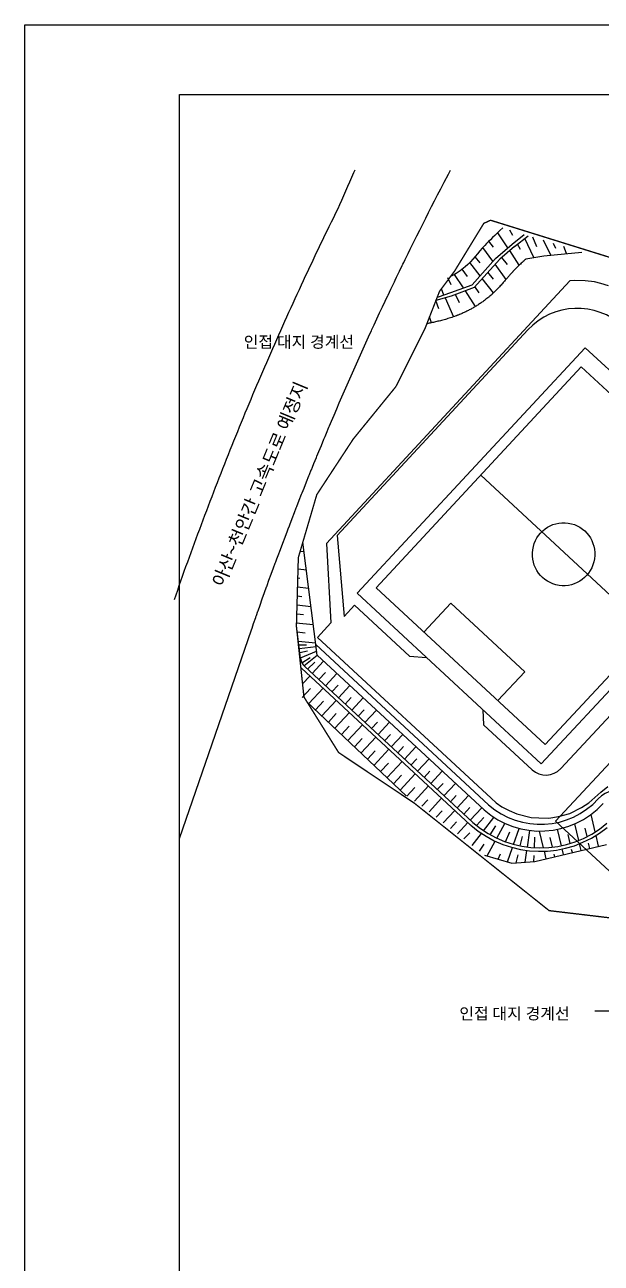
# Model space of a CAD drawing. Header units: millimetres. Extents: x 0 to 841000, y 0 to 594000.
# Drawn here: x 0 to 173167, y 221858 to 594000 of the extents above; entities that cross this region are included whole.
import ezdxf
from ezdxf.enums import TextEntityAlignment as Align
from ezdxf.xclip import XClip

# ---------------------------------------------------------------- set-up
doc = ezdxf.new("R2010")
doc.units = ezdxf.units.MM
doc.header["$LTSCALE"] = 1000
doc.header["$XCLIPFRAME"] = 0
doc.linetypes.add('XR-SITE PLAN$0$PHANTOM-GAUN', pattern=[30, 20, -2, 2, -2, 2, -2])
doc.layers.get('Defpoints').update_dxf_attribs({"color": 137})
for name, color, linetype in [('SYM-LEAD', 6, 'Continuous'), ('TEXT', 3, 'Continuous'), ('XR-PLAN$0$WALL-D', 8, 'Continuous'), ('XR-SITE PLAN$0$TEXT', 8, 'Continuous'), ('XR-SITE PLAN$0$대지경계선', 2, 'XR-SITE PLAN$0$PHANTOM-GAUN'), ('XR-SITE PLAN$0$연속주제_국토계획_교통시설', 8, 'Continuous'), ('XR-SITE PLAN$0$입면선', 8, 'Continuous'), ('XR-SITE PLAN$0$획지경계선', 8, 'Continuous')]:
    doc.layers.add(name, color=color, linetype=linetype)
doc.styles.add('스타일1', font='malgun.ttf')

# ---------------------------------------------------------------- blocks, each defined once
blk = doc.blocks.new('XR-PLAN$0$sheet-line')
at = {"layer": 'Defpoints'}
blk.add_lwpolyline([(168200, -356400), (0, -356400), (0, -237600), (168200, -237600)], close=True, dxfattribs=at)
blk = doc.blocks.new('XR-PLAN')
at = {"layer": 'XR-PLAN$0$WALL-D'}
blk.add_blockref('XR-PLAN$0$sheet-line', (168200, 356400), dxfattribs=at)

msp = doc.modelspace()

# ---------------------------------------------------------------- linework, layer by layer
at = {"layer": 'Defpoints'}
msp.add_line((356065, 566675), (159472, 354699), dxfattribs=at)
for points in [[(841000, 0), (0, 0), (0, 594000), (841000, 594000)], [(46500, 573000), (819500, 573000), (819500, 21000), (46500, 21000)]]:
    msp.add_lwpolyline(points, close=True, dxfattribs=at)
msp.add_lwpolyline([(159472, 354699), (216218, 302071), (216218, 302071), (394290, 136922)], dxfattribs=at)
at = {"layer": 'SYM-LEAD', "ltscale": 1.2}
msp.add_lwpolyline([(116626, 498749, 0, 1000, 0), (113626, 498749, 0, 0, 0), (103962, 498749, 0, 0, 0)], format="xyseb", dxfattribs=at)
msp.add_lwpolyline([(182271, 297620), (171274, 297620)], dxfattribs=at)
at = {"layer": 'XR-SITE PLAN$0$TEXT', "color": 7}
msp.add_line((82837, 403590), (81600, 413418), dxfattribs=at)
at = {"layer": 'XR-SITE PLAN$0$대지경계선', "const_width": 400}
msp.add_lwpolyline([(201767, 322547), (157525, 327809), (117011, 360109), (94282, 375311), (83862, 392013), (81597, 413302), (82177, 433913), (87727, 452820), (90452, 456976), (98676, 469518), (111459, 485237), (120196, 502639), (124608, 513937), (129091, 519934), (137884, 534325), (139919, 535264), (186578, 520728)], dxfattribs=at)
at = {"layer": 'XR-SITE PLAN$0$연속주제_국토계획_교통시설', "color": 1, "linetype": 'Continuous', "ltscale": 3}
for points in [[(99118, 550297), (98761, 549485), (98159, 548112), (97559, 546737), (96960, 545362), (96365, 543985), (95770, 542608), (95177, 541230), (94587, 539851)], [(116901, 528811), (116905, 528809), (117774, 530558), (118658, 532325), (119544, 534092), (120435, 535856), (121329, 537619), (122227, 539380), (123129, 541140), (124033, 542896), (124941, 544652), (125991, 546671), (127270, 549118), (127892, 550297)], [(94583, 539852), (94021, 538718), (93357, 537373), (92695, 536027), (92036, 534680), (91378, 533332), (90722, 531983), (90068, 530633), (89416, 529282), (88767, 527929), (88119, 526577), (87473, 525224), (86829, 523868), (86187, 522512), (85547, 521156), (84909, 519798), (84273, 518439), (83640, 517080), (83008, 515719), (82378, 514358), (81751, 512996), (81125, 511633), (80501, 510269), (79880, 508903), (79259, 507537), (78642, 506171), (78027, 504802), (77413, 503434), (76802, 502064), (76192, 500693), (75585, 499322), (74980, 497950), (74376, 496576), (73774, 495202), (73175, 493827), (72578, 492451), (71982, 491075), (71390, 489697), (70798, 488318), (70209, 486938), (69621, 485559), (69036, 484177), (68453, 482795), (67872, 481412), (67294, 480028), (66717, 478643), (66142, 477258), (65569, 475872), (64998, 474484), (64430, 473097), (63863, 471708), (63298, 470318), (62736, 468927), (62176, 467536), (61617, 466144), (61061, 464751), (60506, 463357), (59955, 461962), (59404, 460567), (58856, 459171), (58310, 457774), (57766, 456375), (57225, 454977), (56685, 453578), (56147, 452177), (55611, 450776), (55078, 449374), (54546, 447972), (54017, 446568), (53490, 445164), (52964, 443758), (52441, 442353), (51920, 440946), (51401, 439540), (50883, 438131), (50369, 436722), (49856, 435312), (49346, 433902), (48837, 432491), (48330, 431079), (47826, 429667), (47324, 428253), (46823, 426839), (46325, 425424), (45829, 424008), (45335, 422592), (44843, 421175)], [(46500, 349463), (68080, 412180), (68272, 412734), (68725, 414042), (69378, 415915), (69442, 416098), (69573, 416472), (70033, 417783), (70064, 417869), (70689, 419639), (71350, 421502), (72017, 423363), (72653, 425135), (72685, 425224), (72785, 425498), (73358, 427081), (74035, 428938), (74716, 430796), (75231, 432194), (75400, 432652), (75710, 433488), (76086, 434500), (76779, 436353), (77474, 438204), (78173, 440053), (78877, 441903), (79124, 442551), (79477, 443475), (79580, 443742), (80292, 445591), (81006, 447435), (81546, 448824), (81721, 449273), (82444, 451117), (83171, 452960), (83315, 453325), (83897, 454792), (84629, 456629), (85367, 458468), (85513, 458833), (86071, 460214), (86105, 460297), (86401, 461029), (86847, 462126), (87596, 463962), (87745, 464326), (88344, 465786), (89099, 467614), (89858, 469443), (90201, 470266), (90617, 471261), (91385, 473091), (91537, 473453), (92151, 474907), (92924, 476727), (93700, 478545), (94479, 480361), (95263, 482176), (96049, 483989), (96840, 485801), (97634, 487611), (98432, 489420), (99233, 491226), (100038, 493032), (100847, 494835), (101659, 496637), (102475, 498438), (103294, 500239), (103787, 501316), (104118, 502038), (104280, 502390), (104942, 503829), (105773, 505623), (106607, 507415), (107445, 509206), (108286, 510995), (109046, 512607), (109127, 512777), (109978, 514569), (110534, 515733), (110831, 516355), (111044, 516800), (111258, 517245), (111683, 518130), (112543, 519913), (113407, 521696), (113579, 522049), (113839, 522584), (114270, 523466), (115141, 525245), (115796, 526576), (116012, 527013), (116890, 528789)]]:
    msp.add_lwpolyline(points, dxfattribs=at)
at = {"layer": 'XR-SITE PLAN$0$입면선'}
for p, q in [((163720, 517006), (90612, 438177)), ((165232, 517151), (163720, 517006)), ((168333, 517101), (165232, 517151)), ((171116, 516729), (168333, 517101)), ((173044, 516283), (171116, 516729)), ((175358, 515529), (173044, 516283)), ((151147, 502317), (93851, 440537)), ((168346, 496971), (99894, 423162)), ((168346, 496971), (99894, 423162)), ((223660, 445671), (168346, 496971)), ((167132, 491196), (105561, 424808)), ((167132, 491196), (105561, 424808)), ((217990, 444029), (167132, 491196)), ((136959, 458663), (187786, 411525)), ((155136, 371929), (223660, 445671)), ((156355, 377700), (217990, 444029)), ((93851, 440537), (95919, 416210)), ((225463, 440000), (160986, 370478)), ((90612, 438177), (91902, 414280)), ((105561, 424808), (156355, 377700)), ((99894, 423162), (155136, 371929)), ((95919, 416210), (99076, 419614)), ((115611, 404279), (99076, 419614)), ((127970, 420207), (119901, 411508)), ((150182, 399607), (127970, 420207)), ((91902, 414280), (87984, 409886)), ((87984, 409886), (140082, 361569)), ((115611, 404279), (120717, 403851)), ((150182, 399607), (142113, 390908)), ((137632, 388163), (137818, 383684)), ((137818, 383684), (152405, 370155)), ((173080, 363366), (175157, 365098)), ((140082, 361569), (141642, 360205)), ((169454, 360173), (173080, 363366)), ((141642, 360205), (143285, 359009)), ((143285, 359009), (145482, 357866)), ((145482, 357866), (147823, 356920)), ((163721, 357025), (167273, 358794)), ((167273, 358794), (169454, 360173)), ((147823, 356920), (152106, 355841)), ((152106, 355841), (154467, 355711)), ((154467, 355711), (157386, 355614)), ((157386, 355614), (160305, 356079)), ((160305, 356079), (163721, 357025))]:
    msp.add_line(p, q, dxfattribs=at)
for centre, radius, start, end in [((165987, 488555), 20239, 47.1562, 137.1562), ((156534, 374607), 6072, 227.1562, 317.1562)]:
    msp.add_arc(centre, radius, start, end, dxfattribs=at)
msp.add_ellipse((161870, 434902), major_axis=(-1385, -9367), ratio=0.9907695, dxfattribs=at)
at = {"layer": 'XR-SITE PLAN$0$획지경계선'}
for p, q in [((146600, 530699), (145728, 532296)), ((140834, 527178), (139420, 528947)), ((145114, 526962), (142074, 531517)), ((146459, 528121), (149972, 531003)), ((147142, 527374), (151257, 530612)), ((152942, 524057), (150224, 529799)), ((153839, 527314), (152641, 530190)), ((157996, 524781), (155790, 529231)), ((140640, 522922), (137644, 527068)), ((141359, 523726), (146459, 528121)), ((147142, 527374), (142663, 523560)), ((148563, 521796), (145674, 526124)), ((148927, 526441), (148034, 528076)), ((155904, 524572), (162090, 525190)), ((159530, 526774), (158822, 528308)), ((162729, 525254), (161952, 527355)), ((162090, 525190), (167333, 525716)), ((136782, 518608), (133688, 522588)), ((134363, 515902), (141359, 523726)), ((142663, 523560), (134967, 515088)), ((136764, 522511), (135264, 524313)), ((144566, 517489), (141280, 522037)), ((144962, 522011), (143294, 524098)), ((150558, 523642), (155904, 524572)), ((128076, 515847), (127092, 517938)), ((131794, 514931), (129134, 519001)), ((132968, 518341), (131392, 520524)), ((140794, 513448), (137420, 517788)), ((140852, 517602), (139130, 519671)), ((125857, 512795), (125165, 514682)), ((128038, 513512), (134363, 515902)), ((134967, 515088), (128136, 512476)), ((135431, 509368), (132347, 514086)), ((136511, 513437), (135163, 515304)), ((128136, 512476), (123524, 511162)), ((124385, 508623), (123524, 511162)), ((123920, 512175), (124311, 512287)), ((124311, 512287), (128038, 513512)), ((126318, 511958), (128765, 506229)), ((130627, 510425), (129429, 512971)), ((122206, 504450), (121614, 506271)), ((82750, 435864), (83890, 435744)), ((87811, 404587), (83538, 438548)), ((82081, 430508), (84583, 430243)), ((81929, 425097), (85275, 424742)), ((82005, 427803), (82580, 427742)), ((81853, 422391), (83272, 422241)), ((81700, 416980), (83775, 416761)), ((81777, 419686), (85967, 419242)), ((81491, 414289), (86659, 413741)), ((81837, 411539), (84278, 411280)), ((82183, 408789), (87351, 408241)), ((82322, 407683), (84635, 407656)), ((82458, 406598), (87488, 407154)), ((82618, 405329), (84942, 405916)), ((82820, 403724), (87662, 405766)), ((139300, 359593), (87385, 407741)), ((83251, 402248), (85718, 403845)), ((83869, 401360), (87839, 404560)), ((84908, 400378), (87086, 402514)), ((86340, 399050), (89780, 402760)), ((137962, 358075), (87811, 404587)), ((133833, 353623), (83142, 400636)), ((83446, 395930), (85651, 398309)), ((134521, 354365), (84100, 401127)), ((88318, 397215), (90316, 399369)), ((90297, 395381), (93737, 399090)), ((83370, 391880), (85833, 394535)), ((85330, 390025), (89609, 394639)), ((92275, 393546), (94184, 395603)), ((94254, 391711), (97694, 395420)), ((87290, 388170), (89700, 390768)), ((89250, 386315), (93566, 390969)), ((96232, 389876), (98052, 391838)), ((98211, 388041), (101652, 391750)), ((84775, 390550), (114571, 362352)), ((93170, 382605), (97523, 387299)), ((100190, 386206), (101975, 388131)), ((102168, 384371), (105609, 388080)), ((91210, 384460), (93567, 387001)), ((97090, 378895), (101480, 383629)), ((104147, 382536), (105923, 384451)), ((106125, 380701), (109566, 384410)), ((95130, 380750), (97434, 383234)), ((101010, 375185), (105437, 379959)), ((108104, 378866), (109870, 380770)), ((110082, 377031), (113523, 380741)), ((99050, 377040), (101350, 379520)), ((104930, 371475), (109394, 376289)), ((112061, 375196), (113817, 377089)), ((114039, 373361), (117480, 377071)), ((102970, 373330), (105298, 375840)), ((106890, 369620), (109245, 372160)), ((108850, 367766), (113351, 372619)), ((116018, 371526), (117764, 373409)), ((117997, 369691), (121437, 373401)), ((110810, 365911), (113193, 368480)), ((112770, 364056), (117308, 368949)), ((119975, 367856), (121712, 369728)), ((121954, 366021), (125394, 369731)), ((114756, 362228), (117141, 364800)), ((117032, 360714), (121266, 365279)), ((123932, 364186), (125659, 366048)), ((125911, 362351), (129351, 366061)), ((119307, 359199), (121088, 361119)), ((121455, 357546), (125223, 361609)), ((127889, 360516), (129606, 362367)), ((129868, 358681), (133309, 362391)), ((123584, 355874), (125352, 357780)), ((125713, 354201), (129180, 357939)), ((131846, 356846), (133657, 358798)), ((133825, 355011), (137266, 358721)), ((127843, 352529), (129653, 354481)), ((129972, 350857), (133137, 354269)), ((133967, 353503), (133833, 353623)), ((134521, 354365), (134633, 354264)), ((135674, 353393), (137872, 355763)), ((137810, 351829), (140926, 355835)), ((141801, 349574), (144203, 354037)), ((166413, 348899), (165227, 353890)), ((171356, 351443), (170103, 356714)), ((131910, 349335), (133663, 351226)), ((134369, 347403), (137188, 351028)), ((139809, 350601), (141556, 353303)), ((144393, 348497), (145663, 351517)), ((146834, 347724), (148486, 352521)), ((148817, 347256), (149490, 350037)), ((150989, 346900), (151702, 351909)), ((153094, 346704), (153200, 349869)), ((155849, 346668), (154650, 351713)), ((158573, 346875), (157873, 349821)), ((161242, 347318), (160071, 352243)), ((163855, 347993), (163218, 350671)), ((168915, 350045), (168303, 352618)), ((172378, 347142), (171603, 350404)), ((136606, 345646), (138009, 347816)), ((138928, 344238), (141321, 348682)), ((145010, 342427), (146504, 346765)), ((153263, 342598), (174702, 347695)), ((161877, 344646), (161476, 346334)), ((164502, 345270), (164283, 346193)), ((167128, 345894), (166650, 347904)), ((169753, 346518), (169390, 348047)), ((138076, 344491), (146344, 342030)), ((142192, 343266), (142882, 344905)), ((146344, 342030), (153263, 342598)), ((147577, 342132), (148180, 344625)), ((150343, 342359), (150847, 345898)), ((152955, 342573), (153017, 344410)), ((156626, 343398), (156088, 345663)), ((159252, 344022), (159061, 344822))]:
    msp.add_line(p, q, dxfattribs=at)
for centre, radius, start, end in [((86853, 404095), 4048, 187.17177, 227.1562), ((85895, 403603), 4048, 222.72464, 227.1562), ((154879, 377382), 23646, 228.78967, 317.44673), ((177454, 357180), 6657, 51.64568, 140.75704), ((154879, 377382), 25670, 228.78967, 317.44673), ((154879, 377382), 30730, 228.78967, 310.6236), ((154879, 377382), 31742, 228.78967, 309.17627)]:
    msp.add_arc(centre, radius, start, end, dxfattribs=at)
for points, knots in [([(143572, 532952), (141211, 530677), (137500, 527281), (133420, 521723), (129476, 519125), (127886, 518321)], [0, 0, 0, 0, 6377.0135133, 14958.2707806, 20235.1615025, 20235.1615025, 20235.1615025, 20235.1615025]), ([(150558, 523642), (150360, 523461), (150166, 523283), (149786, 522934), (149599, 522763), (149235, 522426), (149057, 522260), (148710, 521935), (148541, 521775), (148212, 521461), (148052, 521306), (147741, 521002), (147590, 520852), (147297, 520558), (147156, 520413), (146974, 520224), (146929, 520177), (146797, 520038), (146711, 519946), (146624, 519851), (146621, 519848), (146614, 519841), (146611, 519838), (146602, 519827), (146595, 519820), (146576, 519800), (146563, 519786), (146525, 519743), (146499, 519715), (146420, 519628), (146367, 519569), (146220, 519405), (146125, 519298), (145929, 519075), (145828, 518959), (145620, 518720), (145514, 518596), (145294, 518340), (145181, 518208), (144949, 517936), (144830, 517797), (144585, 517511), (144459, 517364), (144200, 517063), (144067, 516909), (143794, 516595), (143653, 516435), (143363, 516109), (143215, 515943), (142908, 515605), (142751, 515433), (142426, 515085), (142259, 514908), (141915, 514551), (141738, 514371), (141373, 514006), (141185, 513822), (140798, 513451), (140599, 513264), (140355, 513042), (140316, 513007), (140200, 512902), (140121, 512831), (140006, 512730), (139971, 512699), (139920, 512654), (139905, 512641), (139878, 512617), (139867, 512607), (139832, 512577), (139808, 512557), (139738, 512496), (139691, 512456), (139550, 512335), (139456, 512255), (139171, 512018), (138981, 511862), (138470, 511456), (138148, 511209), (137497, 510731), (137169, 510499), (136507, 510049), (136174, 509831), (135501, 509408), (135163, 509203), (134481, 508808), (134138, 508616), (133448, 508247), (133101, 508069), (132403, 507725), (132052, 507559), (131347, 507241), (130993, 507088), (130568, 506912), (130499, 506884), (130292, 506800), (130154, 506745), (129995, 506683), (129974, 506675), (129937, 506660), (129919, 506654), (129885, 506640), (129868, 506634), (129816, 506614), (129782, 506601), (129679, 506561), (129611, 506535), (129406, 506459), (129270, 506409), (128859, 506260), (128585, 506165), (128044, 505983), (127776, 505897), (127247, 505731), (126985, 505652), (126467, 505500), (126212, 505428), (125707, 505289), (125458, 505222), (124966, 505095), (124724, 505034), (124246, 504916), (124010, 504859), (123546, 504750), (123317, 504698), (122868, 504596), (122646, 504546), (122211, 504451), (121997, 504404), (121577, 504314), (121370, 504269), (121038, 504199), (120910, 504171), (120784, 504144)], [0, 0, 0, 0, 797.5629182, 797.5629182, 1595.1258364, 1595.1258364, 2392.6887545, 2392.6887545, 3190.2516727, 3190.2516727, 3987.8145909, 3987.8145909, 4785.3775091, 4785.3775091, 5582.9404272, 5582.9404272, 5845.8025818, 5845.8025818, 6371.526891, 6371.526891, 6391.3020295, 6391.3020295, 6411.077168, 6411.077168, 6450.6274449, 6450.6274449, 6529.7279987, 6529.7279987, 6687.9291063, 6687.9291063, 7004.3313216, 7004.3313216, 7540.8564377, 7540.8564377, 8077.3815537, 8077.3815537, 8613.9066698, 8613.9066698, 9150.4317859, 9150.4317859, 9686.956902, 9686.956902, 10223.4820181, 10223.4820181, 10760.0071342, 10760.0071342, 11296.5322503, 11296.5322503, 11833.0573663, 11833.0573663, 12369.5824824, 12369.5824824, 12906.1075985, 12906.1075985, 13442.6327146, 13442.6327146, 13979.1578307, 13979.1578307, 14515.6829468, 14515.6829468, 14615.9616525, 14615.9616525, 14816.5190641, 14816.5190641, 14905.2079658, 14905.2079658, 14943.8560328, 14943.8560328, 14972.0417453, 14972.0417453, 15030.1672396, 15030.1672396, 15146.4182283, 15146.4182283, 15378.9202056, 15378.9202056, 15843.9241603, 15843.9241603, 16615.5505506, 16615.5505506, 17387.1769408, 17387.1769408, 18158.8033311, 18158.8033311, 18930.4297213, 18930.4297213, 19702.0561116, 19702.0561116, 20473.6825019, 20473.6825019, 21245.3088921, 21245.3088921, 22016.9352824, 22016.9352824, 22166.3563165, 22166.3563165, 22465.1983848, 22465.1983848, 22509.6763347, 22509.6763347, 22546.8069526, 22546.8069526, 22583.9375704, 22583.9375704, 22658.1988061, 22658.1988061, 22806.7212775, 22806.7212775, 23103.7662202, 23103.7662202, 23708.8014378, 23708.8014378, 24313.8366553, 24313.8366553, 24918.8718729, 24918.8718729, 25523.9070905, 25523.9070905, 26128.942308, 26128.942308, 26733.9775256, 26733.9775256, 27339.0127432, 27339.0127432, 27944.0479607, 27944.0479607, 28549.0831783, 28549.0831783, 29154.1183959, 29154.1183959, 29759.1536134, 29759.1536134, 30145.4038391, 30145.4038391, 30145.4038391, 30145.4038391])]:
    msp.add_open_spline(points, degree=3, knots=knots, dxfattribs=at)

# ---------------------------------------------------------------- block references
ref = msp.add_blockref('XR-PLAN', (44602, 42313), dxfattribs=dict(rotation=47.15620461601618))
XClip(ref).set_block_clipping_path([(361500.0000000001, 12508.6156973273), (450227.1653741396, 87946.2503726115)])

# ---------------------------------------------------------------- texts
at = {"layer": 'TEXT', "style": '스타일1'}
for p in [(65787, 496953), (130537, 295139)]:
    msp.add_text('인접 대지 경계선', height=3500, dxfattribs=at).set_placement(p)
msp.add_text('아산~천안간 고속도로 예정지', height=4000, rotation=67.50368, dxfattribs=at).set_placement((84994, 485706), align=Align.RIGHT)

doc.saveas('drawing.dxf')
